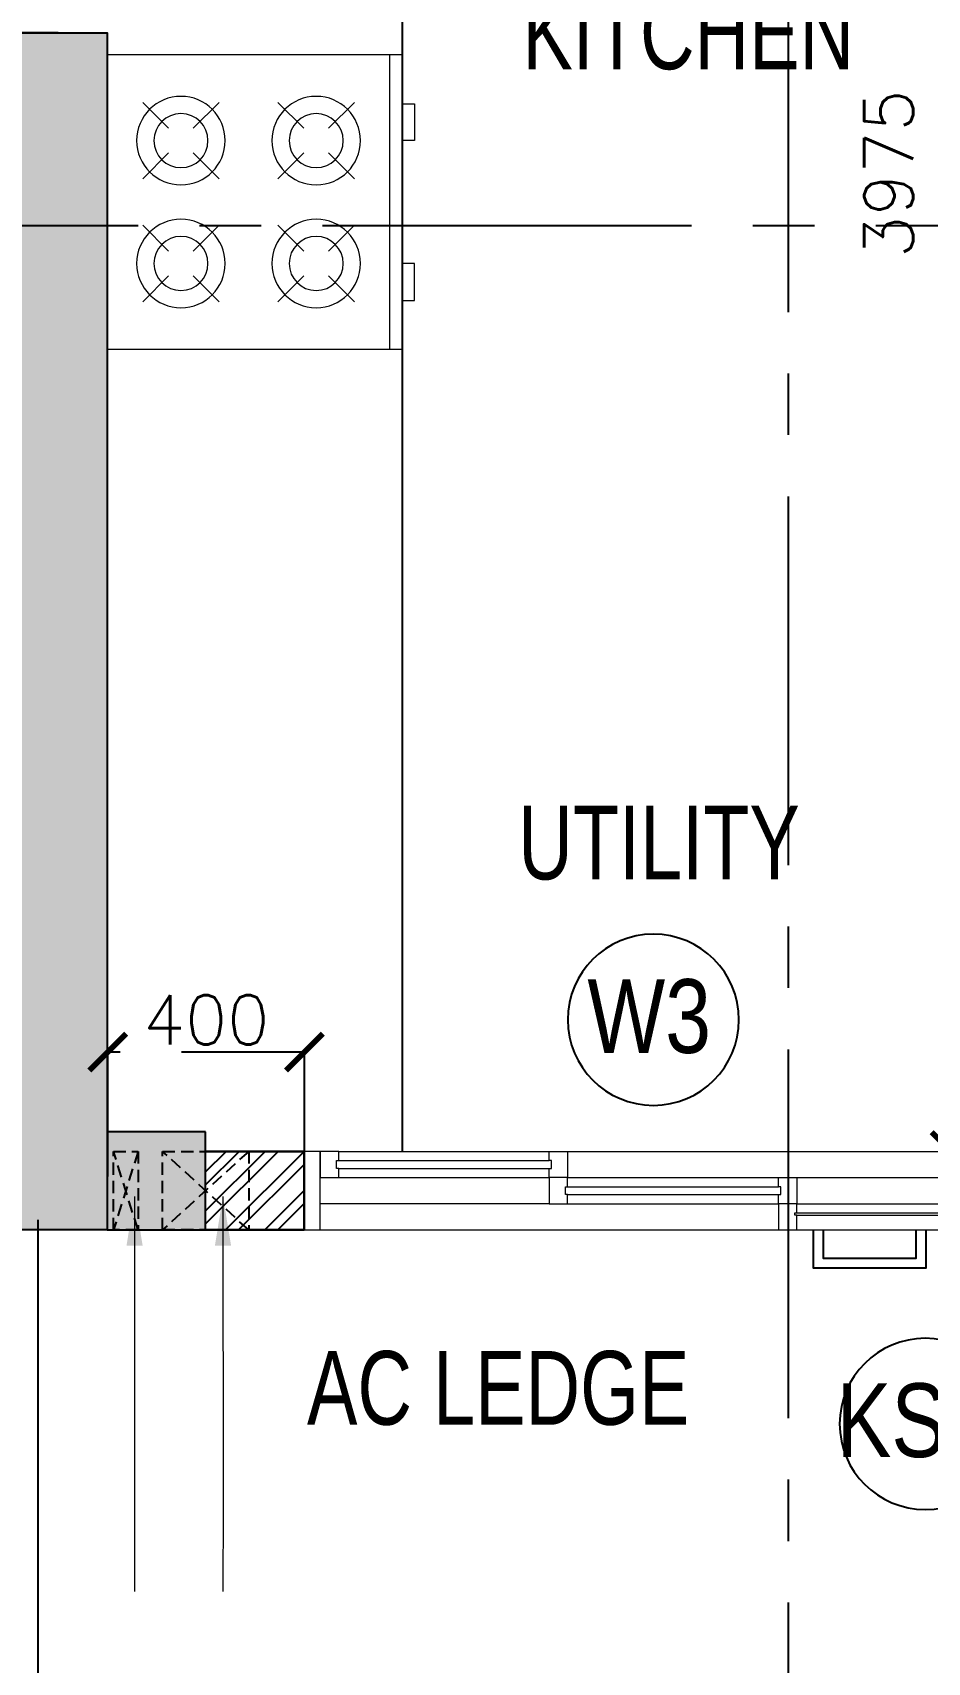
# Model space of a CAD drawing. Header units: millimetres. Extents: x 1180970 to 1231451, y -5737889 to -5695638.
# Drawn here: x 1194030 to 1195850, y -5720489 to -5717174 of the extents above; entities that cross this region are included whole.
import ezdxf
from ezdxf.enums import TextEntityAlignment as Align

# ---------------------------------------------------------------- set-up
doc = ezdxf.new("R2010")
doc.units = ezdxf.units.MM
doc.header["$LTSCALE"] = 1000
doc.header["$MEASUREMENT"] = 0
for name, pattern in [('3BHK-A$1$AUDIT_D_120904163729-0', [0]), ('3BHK-A$2$HIDDEN', [0.375, 0.25, -0.125]), ('AUDIT_D_120904163729-0', [0]), ('T8(T9 IS SIMILAR) - GROUND FLOOR - DIMENSION & TEXTING$0$HIDDEN', [0.375, 0.25, -0.125]), ('T8_REFUGE COLUMNS$0$CENTER2', [1.125, 0.75, -0.125, 0.125, -0.125])]:
    doc.linetypes.add(name, pattern=pattern)
doc.layers.get('0').update_dxf_attribs({"linetype": 'AUDIT_D_120904163729-0'})
for name, color, linetype in [('3BHK-A$1$$0$a-KIT FIX', 251, 'Continuous'), ('3BHK-A$1$A-HATCH -160', 251, '3BHK-A$1$AUDIT_D_120904163729-0'), ('A-GARDEN PARTITION', 1, 'Continuous'), ('T8(T9 IS SIMILAR) - GROUND FLOOR - DIMENSION & TEXTING$0$A-DIMENSIONS', 2, 'T8(T9 IS SIMILAR) - GROUND FLOOR - DIMENSION & TEXTING$0$HIDDEN'), ('T8(T9 IS SIMILAR) - GROUND FLOOR - DIMENSION & TEXTING$0$a-window-no', 125, 'Continuous'), ('T8_REFUGE COLUMNS$0$A-CENTERLINE', 193, 'T8_REFUGE COLUMNS$0$CENTER2'), ('T8_REFUGE COLUMNS$0$A-RCC COLS', 3, 'Continuous'), ('T8_REFUGE COLUMNS$0$A-SHEAR WALL THICKENING', 3, 'Continuous')]:
    doc.layers.add(name, color=color, linetype=linetype)
for name, color, linetype, lineweight in [('3BHK-A$1$$0$Window', 4, 'Continuous', 20), ('3BHK-A$1$$1$a-TOI-fixtures', 251, 'Continuous', 0), ('3BHK-A$1$$1$A-WALL- 160', 6, 'Continuous', 30), ('T8(T9 IS SIMILAR) - GROUND FLOOR - DIMENSION & TEXTING$0$a-Text', 4, 'Continuous', 0), ('T8(T9 IS SIMILAR) - GROUND FLOOR - DIMENSION & TEXTING$0$R0-18-10-2014-T1-1st Podium Floor Plan$0$Text', 2, 'Continuous', 0), ('T8(T9 IS SIMILAR) - GROUND FLOOR$0$D&W', 8, 'Continuous', 25)]:
    doc.layers.add(name, color=color, linetype=linetype, lineweight=lineweight)
doc.layers.add('T8_REFUGE COLUMNS$0$COL-HATCH', color=7, linetype='Continuous', lineweight=25, true_color=0xa3a3a3)
doc.styles.add('T8(T9 IS SIMILAR) - GROUND FLOOR - DIMENSION & TEXTING$0$ARIAL ARROW', font='swisscl.ttf')
doc.styles.add('T8(T9 IS SIMILAR) - GROUND FLOOR - DIMENSION & TEXTING$0$LODHA STANDERD', font='sanss___.ttf')
doc.styles.add('T8(T9 IS SIMILAR) - GROUND FLOOR - DIMENSION & TEXTING$0$Romans 1', font='romans.shx', dxfattribs={"height": 100})
doc.styles.add('T8(T9 IS SIMILAR) - GROUND FLOOR - DIMENSION & TEXTING$0$Tahoma', font='tahoma.ttf')
doc.dimstyles.new('T8(T9 IS SIMILAR) - GROUND FLOOR - DIMENSION & TEXTING$0$ALPINE S', dxfattribs={"dimscale": 0, "dimtxt": 100, "dimasz": 75, "dimexe": 0, "dimexo": 0, "dimgap": 75, "dimtad": 1, "dimdec": 0, "dimzin": 0, "dimdsep": 46, "dimtxsty": 'T8(T9 IS SIMILAR) - GROUND FLOOR - DIMENSION & TEXTING$0$Romans 1', "dimblk": 'T8(T9 IS SIMILAR) - GROUND FLOOR - DIMENSION & TEXTING$0$_ArchTick', "dimcen": 0.09, "dimclrd": 256, "dimclre": 256, "dimclrt": 7, "dimadec": 0, "dimazin": 0, "dimtfac": 1, "dimtdec": 0, "dimtofl": 0, "dimtmove": 1, "dimatfit": 0, "dimldrblk": 'T8(T9 IS SIMILAR) - GROUND FLOOR - DIMENSION & TEXTING$0$_Open90', "dimfxl": 1, "dimtolj": 1, "dimtzin": 0, "dimarcsym": 0})
doc.dimstyles.new('T8(T9 IS SIMILAR) - GROUND FLOOR - DIMENSION & TEXTING$0$SAMATA STD', dxfattribs={"dimtxt": 100, "dimasz": 50, "dimexe": 50, "dimexo": 50, "dimgap": 10, "dimtad": 0, "dimdec": 0, "dimrnd": 5, "dimzin": 0, "dimdsep": 46, "dimtxsty": 'T8(T9 IS SIMILAR) - GROUND FLOOR - DIMENSION & TEXTING$0$Tahoma', "dimblk": 'T8(T9 IS SIMILAR) - GROUND FLOOR - DIMENSION & TEXTING$0$_Origin2', "dimcen": -50, "dimdle": 50, "dimclrd": 7, "dimclre": 7, "dimclrt": 7, "dimadec": 0, "dimazin": 0, "dimtfac": 1, "dimtdec": 0, "dimtmove": 1, "dimatfit": 3, "dimfxl": 150, "dimtfill": 1, "dimtolj": 1, "dimtzin": 0, "dimlwd": -1, "dimlwe": -1, "dimarcsym": 0})

# ---------------------------------------------------------------- blocks, each defined once
blk = doc.blocks.new('3BHK-A$1$$0$1500')
at = {"layer": '3BHK-A$1$$0$Window', "color": 1, "lineweight": 13}
for p, q in [((1150276.486151809, -5694418.816380601), (1148842.486151809, -5694418.816380601)), ((1149307.486151809, -5694418.816380601), (1148879.986151809, -5694418.816380601)), ((1149307.486151809, -5694472.143047268), (1148879.986151809, -5694472.143047268)), ((1149773.736151809, -5694472.143047268), (1149344.986151809, -5694472.143047268)), ((1149811.236151809, -5694472.143047268), (1150276.486151809, -5694472.143047269)), ((1149307.486151809, -5694525.469713934), (1148842.486151809, -5694525.469713934)), ((1149773.736151809, -5694525.469713934), (1149344.986151809, -5694525.469713934)), ((1150238.986151809, -5694525.469713934), (1149811.236151809, -5694525.469713934)), ((1149773.736151809, -5694578.8163806), (1148842.486151809, -5694578.8163806)), ((1150238.986151809, -5694578.8163806), (1149811.236151809, -5694578.8163806))]:
    blk.add_line(p, q, dxfattribs=at)
at = {"layer": '3BHK-A$1$$0$Window', "color": 5, "lineweight": 13}
for p, q in [((1149307.486151809, -5694449.059713933), (1148879.986151809, -5694449.059713933)), ((1149307.486151809, -5694453.559713934), (1148879.986151809, -5694453.559713934)), ((1149773.736151809, -5694490.726380602), (1149344.986151809, -5694490.726380602)), ((1149773.736151809, -5694506.886380602), (1149344.986151809, -5694506.886380602)), ((1150238.986151809, -5694544.053047268), (1149811.236151809, -5694544.053047268)), ((1150238.986151809, -5694560.233047267), (1149811.236151809, -5694560.233047267))]:
    blk.add_line(p, q, dxfattribs=at)
at = {"layer": '3BHK-A$1$$0$Window', "color": 4, "lineweight": 13}
for points in [[(1148842.486151809, -5694418.816380601), (1148809.486151809, -5694418.816380601), (1148809.486151809, -5694578.8163806), (1148842.486151809, -5694578.8163806)], [(1148879.986151809, -5694453.559713934), (1148879.986151809, -5694472.143047268), (1148842.486151809, -5694472.143047268), (1148842.486151809, -5694418.816380601), (1148879.986151809, -5694418.816380601), (1148879.986151809, -5694449.059713933), (1148875.486151809, -5694449.059713933), (1148875.486151809, -5694453.559713934)], [(1149307.486151809, -5694453.559713934), (1149307.486151809, -5694472.143047268), (1149344.986151809, -5694472.143047268), (1149344.986151809, -5694418.816380601), (1149307.486151809, -5694418.816380601), (1149307.486151809, -5694449.059713933), (1149311.986151809, -5694449.059713933), (1149311.986151809, -5694453.559713934)], [(1150309.486151809, -5694418.816380601), (1150276.486151809, -5694418.816380601), (1150276.486151809, -5694578.8163806), (1150309.486151809, -5694578.8163806)], [(1149344.986151809, -5694506.886380602), (1149344.986151809, -5694525.469713934), (1149307.486151809, -5694525.469713934), (1149307.486151809, -5694472.143047268), (1149344.986151809, -5694472.143047268), (1149344.986151809, -5694490.726380602), (1149340.486151809, -5694490.726380602), (1149340.486151809, -5694506.886380602)], [(1149773.736151809, -5694506.886380602), (1149773.736151809, -5694525.469713934), (1149811.236151809, -5694525.469713934), (1149811.236151809, -5694472.143047268), (1149773.736151809, -5694472.143047268), (1149773.736151809, -5694490.726380602), (1149778.236151809, -5694490.726380602), (1149778.236151809, -5694506.886380602)], [(1149811.236151809, -5694560.233047267), (1149811.236151809, -5694578.8163806), (1149773.736151809, -5694578.8163806), (1149773.736151809, -5694525.469713934), (1149811.236151809, -5694525.469713934), (1149811.236151809, -5694544.053047268), (1149806.736151809, -5694544.053047268), (1149806.736151809, -5694560.233047267)], [(1150238.986151809, -5694560.233047267), (1150238.986151809, -5694578.8163806), (1150276.486151809, -5694578.8163806), (1150276.486151809, -5694525.469713934), (1150238.986151809, -5694525.469713934), (1150238.986151809, -5694544.053047268), (1150243.486151809, -5694544.053047268), (1150243.486151809, -5694560.233047267)]]:
    blk.add_lwpolyline(points, close=True, dxfattribs=at)
blk = doc.blocks.new('3BHK-A$0$$0$RANGE-flat-1')
at = {"layer": '3BHK-A$1$$1$a-TOI-fixtures'}
for p, q in [((-575, -600), (-575, 0)), ((-450, -150), (-502.7817459305516, -97.21825406979768)), ((-400, -150), (-347.2182540694484, -97.21825406979768)), ((-175, -150), (-227.7817459305516, -97.21825406979768)), ((-125, -150), (-72.21825406944843, -97.21825406979768)), ((-600, -100), (-625, -100)), ((-625, -100), (-625, -175)), ((-625, -175), (-600, -175)), ((-450, -200), (-502.7817459305516, -252.7817459302023)), ((-400, -200), (-347.2182540694484, -252.7817459302023)), ((-175, -200), (-227.7817459305516, -252.7817459302023)), ((-125, -200), (-72.21825406944843, -252.7817459302023)), ((-450, -400), (-502.7817459305516, -347.2182540697977)), ((-400, -400), (-347.2182540694484, -347.2182540697977)), ((-175, -400), (-227.7817459305516, -347.2182540697977)), ((-125, -400), (-72.21825406944843, -347.2182540697977)), ((-625, -425), (-600, -425)), ((-625, -500), (-625, -425)), ((-450, -450), (-502.7817459305516, -502.7817459302021)), ((-400, -450), (-347.2182540694484, -502.7817459302021)), ((-175, -450), (-227.7817459305516, -502.7817459302021)), ((-125, -450), (-72.21825406944843, -502.7817459302021)), ((-600, -500), (-625, -500))]:
    blk.add_line(p, q, dxfattribs=at)
blk.add_lwpolyline([(-600, -600), (0, -600), (0, 0), (-600, 0)], close=True, dxfattribs=at)
for centre, radius in [((-425, -175), 90), ((-150, -175), 90), ((-425, -175), 55), ((-150, -175), 55), ((-425, -425), 90), ((-150, -425), 90), ((-425, -425), 55), ((-150, -425), 55)]:
    blk.add_circle(centre, radius, dxfattribs=at)
blk = doc.blocks.new('3BHK-A')
at = {"layer": '3BHK-A$1$A-HATCH -160', "linetype": 'ByBlock'}
h = blk.add_hatch(dxfattribs=at)
h.set_pattern_fill('ANSI32', color=256, scale=150)
h.set_pattern_definition([(45, (-0.6522651473060251, 1285.594474900514), (-39.77475644174329, 39.7747564417433), []), (45, (25.8642391031608, 1285.594474900514), (-39.77475644174329, 39.7747564417433), [])])
h.paths.add_polyline_path([(1194382.135293065, -5719609.863820981), (1194582.231456184, -5719609.863820981), (1194582.231456184, -5719449.863223243), (1194382.135293065, -5719449.863223243)])
at = {"linetype": '3BHK-A$2$HIDDEN', "ltscale": 0.1}
for p, q in [((1194244.635293065, -5719449.863253382, -0.5138890929442232), (1194194.635293065, -5719609.863253382, -0.5138890929442232)), ((1194244.635293065, -5719609.863253382, -0.5138890929442232), (1194194.635293065, -5719449.863253382, -0.5138890929442232)), ((1194469.635293065, -5719609.863253382, -0.5138890929442232), (1194294.635293065, -5719449.863253382, -0.5138890929442232)), ((1194469.635293065, -5719449.863253382, -0.5138890929442232), (1194294.635293065, -5719609.863253382, -0.5138890929442232))]:
    blk.add_line(p, q, dxfattribs=at)
at = {"linetype": '3BHK-A$2$HIDDEN', "ltscale": 0.1, "elevation": -0.5138890929442232}
for points in [[(1194244.635293065, -5719609.863253382), (1194194.635293065, -5719609.863253382), (1194194.635293065, -5719449.863253382), (1194244.635293065, -5719449.863253382)], [(1194469.635293065, -5719609.863253382), (1194294.635293065, -5719609.863253382), (1194294.635293065, -5719449.863253382), (1194469.635293065, -5719449.863253382)]]:
    blk.add_lwpolyline(points, close=True, dxfattribs=at)
at = {"linetype": 'ByBlock', "elevation": -0.5138890929442232}
for points in [[(1195846.335100719, -5719609.862084992), (1195846.335100719, -5719687.65234325), (1195618.118196138, -5719687.65234325), (1195618.118196138, -5719609.893145261)], [(1195826.335100719, -5719609.862084992), (1195826.335100719, -5719667.65234325), (1195638.118196138, -5719667.65234325), (1195638.118196138, -5719609.893145261)]]:
    blk.add_lwpolyline(points, dxfattribs=at)
at = {"layer": '3BHK-A$1$$0$a-KIT FIX', "color": 1}
blk.add_line((1194782.267745906, -5719448.61878782, -0.0243255186329129), (1194782.267745906, -5715473.977254163, -0.0243255186329129), dxfattribs=at)
at = {"layer": '3BHK-A$1$$1$A-WALL- 160', "linetype": 'ByBlock'}
for p, q in [((1194382.135293065, -5719449.863223243, -1.003452667255533), (1194582.231456184, -5719449.863223243, -0.5138890929442232)), ((1194582.231456184, -5719609.863223243, -0.5138890929442232), (1194582.231456184, -5719449.863223243, -0.5138890929442232)), ((1194382.135293065, -5719609.863253382, -0.5138890929442232), (1194582.231456184, -5719609.863223243, -0.5138890929442232))]:
    blk.add_line(p, q, dxfattribs=at)
at = {"layer": '3BHK-A$1$$0$a-KIT FIX', "extrusion": (0, 0, -1), "zscale": -0.9999999999999998}
blk.add_blockref('3BHK-A$0$$0$RANGE-flat-1', (-1194181.856865902, -5717218.829200905, 0.0243255186329129), dxfattribs=at)
at = {"layer": '3BHK-A$1$$1$A-WALL- 160', "linetype": 'ByBlock', "rotation": 180}
blk.add_blockref('3BHK-A$1$$0$1500', (2344891.717608005, -11414028.67846558, -0.5138890929442232), dxfattribs=at)
blk = doc.blocks.new('T8_REFUGE COLUMNS$0$A$C277F3394')
at = {"layer": 'T8_REFUGE COLUMNS$0$A-SHEAR WALL THICKENING', "linetype": 'ByBlock', "true_color": 0xa3a3a3}
h = blk.add_hatch(color=253, dxfattribs=at)
h.dxf.hatch_style = 1
h.paths.add_polyline_path([(-10710.19542702683, -184.9999999934807), (-10910.19542702683, -184.9999999934807), (-10910.19542702683, -384.9999999934807), (-10710.19542702683, -384.9999999934807)])
at = {"layer": 'T8_REFUGE COLUMNS$0$A-SHEAR WALL THICKENING', "linetype": 'ByBlock'}
blk.add_lwpolyline([(-10710.19542702683, -184.9999999934807), (-10910.19542702683, -184.9999999934807), (-10910.19542702683, -384.9999999934807), (-10710.19542702683, -384.9999999934807)], close=True, dxfattribs=at)
blk = doc.blocks.new('T8_REFUGE COLUMNS$0$A$C46A13422')
at = {"layer": 'T8_REFUGE COLUMNS$0$A-SHEAR WALL THICKENING', "linetype": 'ByBlock'}
blk.add_blockref('T8_REFUGE COLUMNS$0$A$C277F3394', (-5609.804574582027, -7500.000000004657), dxfattribs=at)
blk = doc.blocks.new('T8_REFUGE COLUMNS')
at = {"layer": 'T8_REFUGE COLUMNS$0$COL-HATCH', "linetype": 'ByBlock'}
h = blk.add_hatch(color=256, dxfattribs=at)
h.dxf.hatch_style = 1
h.paths.add_polyline_path([(1194182.069072882, -5719609.863253396), (1193882.069074491, -5719609.863253396), (1193882.069074491, -5717174.863253396), (1194182.069072882, -5717174.863253396)])
at = {"layer": 'T8_REFUGE COLUMNS$0$A-CENTERLINE'}
for p, q in [((1195567.069077838, -5727867.569345318), (1195567.069077838, -5698299.636913835)), ((1223494.906542165, -5717567.363253396), (1182495.891172268, -5717567.363253396))]:
    blk.add_line(p, q, dxfattribs=at)
at = {"layer": 'T8_REFUGE COLUMNS$0$A-RCC COLS', "linetype": 'ByBlock'}
blk.add_lwpolyline([(1194182.069072882, -5719609.863253396), (1193882.069074491, -5719609.863253396), (1193882.069074491, -5717174.863253396), (1194182.069072882, -5717174.863253396)], close=True, dxfattribs=at)
blk.add_blockref('T8_REFUGE COLUMNS$0$A$C46A13422', (1210702.069074491, -5711724.863253396), dxfattribs=at)
blk = doc.blocks.new('T8(T9 IS SIMILAR) - GROUND FLOOR')
at = {"layer": 'T8(T9 IS SIMILAR) - GROUND FLOOR$0$D&W', "linetype": 'ByBlock'}
for name in ['T8_REFUGE COLUMNS', '3BHK-A']:
    blk.add_blockref(name, (0, 0), dxfattribs=at)
blk = doc.blocks.new('T8(T9 IS SIMILAR) - GROUND FLOOR - DIMENSION & TEXTING$0$_ArchTick')
at = {"color": 0, "linetype": 'ByBlock', "const_width": 0.15}
blk.add_lwpolyline([(-0.5, -0.5), (0.5, 0.5)], dxfattribs=at)
blk = doc.blocks.new('*D532')
at = {"layer": 'T8(T9 IS SIMILAR) - GROUND FLOOR - DIMENSION & TEXTING$0$A-DIMENSIONS', "linetype": 'T8(T9 IS SIMILAR) - GROUND FLOOR - DIMENSION & TEXTING$0$HIDDEN', "lineweight": -2, "transparency": 16777216}
for p, q in [((1196046.522647485, -5715473.890364952), (1195895.807955221, -5715473.890364952)), ((1196047.413204099, -5719448.555596167), (1195895.807955221, -5719448.555596167))]:
    blk.add_line(p, q, dxfattribs=at)
at = {"layer": 'T8(T9 IS SIMILAR) - GROUND FLOOR - DIMENSION & TEXTING$0$A-DIMENSIONS', "lineweight": -2, "transparency": 16777216}
blk.add_line((1195895.807955221, -5719448.555596167), (1195895.807955221, -5715473.890364952), dxfattribs=at)
at = {"layer": 'T8(T9 IS SIMILAR) - GROUND FLOOR - DIMENSION & TEXTING$0$A-DIMENSIONS', "linetype": 'ByBlock', "lineweight": -2, "transparency": 16777216, "xscale": 75, "yscale": 75, "zscale": 75}
for p, rotation in [((1195895.807955221, -5715473.890364952), 90), ((1195895.807955221, -5719448.555596167), 270)]:
    blk.add_blockref('T8(T9 IS SIMILAR) - GROUND FLOOR - DIMENSION & TEXTING$0$_ArchTick', p, dxfattribs=dict(at, rotation=rotation))
at = {"layer": 'T8(T9 IS SIMILAR) - GROUND FLOOR - DIMENSION & TEXTING$0$A-DIMENSIONS', "color": 7, "linetype": 'ByBlock', "transparency": 16777216, "insert": (1195770.807955222, -5717461.222980562), "char_height": 100, "attachment_point": 5, "rotation": 90, "style": 'T8(T9 IS SIMILAR) - GROUND FLOOR - DIMENSION & TEXTING$0$Romans 1'}
blk.add_mtext('\\A1;3975', dxfattribs=at)
blk = doc.blocks.new('T8(T9 IS SIMILAR) - GROUND FLOOR - DIMENSION & TEXTING$0$_Open90')
at = {"color": 0, "linetype": 'ByBlock', "lineweight": -2}
for p, q in [((-0.5, 0.5), (0, 0)), ((0, 0), (-1, 0)), ((0, 0), (-0.5, -0.5))]:
    blk.add_line(p, q, dxfattribs=at)
blk = doc.blocks.new('T8(T9 IS SIMILAR) - GROUND FLOOR - DIMENSION & TEXTING$0$WINDOW TAG')
at = {"layer": 'T8(T9 IS SIMILAR) - GROUND FLOOR - DIMENSION & TEXTING$0$a-window-no'}
blk.add_circle((0, 0), 174.0900956831736, dxfattribs=at)
at = {"layer": 'T8(T9 IS SIMILAR) - GROUND FLOOR - DIMENSION & TEXTING$0$a-window-no', "style": 'T8(T9 IS SIMILAR) - GROUND FLOOR - DIMENSION & TEXTING$0$LODHA STANDERD'}
blk.add_attdef('WINDOW', text='', height=150, dxfattribs=at).set_placement((11.34681474116587, 2.790841638110578), align=Align.MIDDLE_CENTER)
blk = doc.blocks.new('*D417')
at = {"layer": 'T8(T9 IS SIMILAR) - GROUND FLOOR - DIMENSION & TEXTING$0$A-DIMENSIONS', "linetype": 'T8(T9 IS SIMILAR) - GROUND FLOOR - DIMENSION & TEXTING$0$HIDDEN', "lineweight": -2, "transparency": 16777216}
for p, q in [((1194183.070926265, -5719501.234903716), (1194183.070926265, -5719247.952685541)), ((1194582.994531269, -5719501.235728086), (1194582.994531269, -5719247.952685541))]:
    blk.add_line(p, q, dxfattribs=at)
at = {"layer": 'T8(T9 IS SIMILAR) - GROUND FLOOR - DIMENSION & TEXTING$0$A-DIMENSIONS', "lineweight": -2, "transparency": 16777216}
blk.add_line((1194582.994531269, -5719247.952685541), (1194183.070926265, -5719247.952685541), dxfattribs=at)
at = {"layer": 'T8(T9 IS SIMILAR) - GROUND FLOOR - DIMENSION & TEXTING$0$A-DIMENSIONS', "linetype": 'ByBlock', "lineweight": -2, "transparency": 16777216, "xscale": 75, "yscale": 75, "zscale": 75, "rotation": 180}
blk.add_blockref('T8(T9 IS SIMILAR) - GROUND FLOOR - DIMENSION & TEXTING$0$_ArchTick', (1194183.070926265, -5719247.952685541), dxfattribs=at)
at = {"layer": 'T8(T9 IS SIMILAR) - GROUND FLOOR - DIMENSION & TEXTING$0$A-DIMENSIONS', "linetype": 'ByBlock', "lineweight": -2, "transparency": 16777216, "xscale": 75, "yscale": 75, "zscale": 75}
blk.add_blockref('T8(T9 IS SIMILAR) - GROUND FLOOR - DIMENSION & TEXTING$0$_ArchTick', (1194582.994531269, -5719247.952685541), dxfattribs=at)
at = {"layer": 'T8(T9 IS SIMILAR) - GROUND FLOOR - DIMENSION & TEXTING$0$A-DIMENSIONS', "color": 7, "linetype": 'ByBlock', "transparency": 16777216, "insert": (1194383.032728767, -5719182.335397298), "char_height": 100, "attachment_point": 5, "style": 'T8(T9 IS SIMILAR) - GROUND FLOOR - DIMENSION & TEXTING$0$Romans 1'}
blk.add_mtext('\\A1;400', dxfattribs=at)
blk = doc.blocks.new('T8(T9 IS SIMILAR) - GROUND FLOOR - DIMENSION & TEXTING$0$_Origin2')
at = {"color": 0, "linetype": 'ByBlock', "lineweight": -2}
blk.add_line((-0.5, 0), (-1, 0), dxfattribs=at)
for radius in [0.5, 0.25]:
    blk.add_circle((0, 0), radius, dxfattribs=at)
blk = doc.blocks.new('*D450')
at = {"layer": 'T8(T9 IS SIMILAR) - GROUND FLOOR - DIMENSION & TEXTING$0$A-DIMENSIONS', "linetype": 'T8(T9 IS SIMILAR) - GROUND FLOOR - DIMENSION & TEXTING$0$HIDDEN', "lineweight": -2, "transparency": 16777216}
for p, q in [((1194082.260591126, -5715723.976018642), (1193851.454611591, -5715723.976018642)), ((1194082.260591126, -5717174.464275273), (1193851.454611591, -5717174.464275273))]:
    blk.add_line(p, q, dxfattribs=at)
at = {"layer": 'T8(T9 IS SIMILAR) - GROUND FLOOR - DIMENSION & TEXTING$0$A-DIMENSIONS', "lineweight": -2, "transparency": 16777216}
blk.add_line((1193851.454611591, -5717174.464275273), (1193851.454611591, -5715723.976018642), dxfattribs=at)
at = {"layer": 'T8(T9 IS SIMILAR) - GROUND FLOOR - DIMENSION & TEXTING$0$A-DIMENSIONS', "linetype": 'ByBlock', "lineweight": -2, "transparency": 16777216, "xscale": 75, "yscale": 75, "zscale": 75}
for p, rotation in [((1193851.454611591, -5715723.976018642), 90), ((1193851.454611591, -5717174.464275273), 270)]:
    blk.add_blockref('T8(T9 IS SIMILAR) - GROUND FLOOR - DIMENSION & TEXTING$0$_ArchTick', p, dxfattribs=dict(at, rotation=rotation))
at = {"layer": 'T8(T9 IS SIMILAR) - GROUND FLOOR - DIMENSION & TEXTING$0$A-DIMENSIONS', "color": 7, "linetype": 'ByBlock', "transparency": 16777216, "insert": (1193726.454611591, -5716449.220146958), "char_height": 100, "attachment_point": 5, "rotation": 90, "style": 'T8(T9 IS SIMILAR) - GROUND FLOOR - DIMENSION & TEXTING$0$Romans 1'}
blk.add_mtext('\\A1;1450', dxfattribs=at)
blk = doc.blocks.new('T8(T9 IS SIMILAR) - GROUND FLOOR - DIMENSION & TEXTING')
at = {"layer": 'T8(T9 IS SIMILAR) - GROUND FLOOR - DIMENSION & TEXTING$0$a-window-no'}
ref = blk.add_blockref('T8(T9 IS SIMILAR) - GROUND FLOOR - DIMENSION & TEXTING$0$WINDOW TAG', (1195292.347760498, -5719182.243750903, 1.128852537782742), dxfattribs=dict(at, xscale=-1))
ref.add_attrib('WINDOW', 'W3', dxfattribs={"height": 150, "style": 'T8(T9 IS SIMILAR) - GROUND FLOOR - DIMENSION & TEXTING$0$LODHA STANDERD', "width": 0.8}).set_placement((1195283.96390872, -5719174.720398976, 1.128852537782742), align=Align.MIDDLE_CENTER)
ref = blk.add_blockref('T8(T9 IS SIMILAR) - GROUND FLOOR - DIMENSION & TEXTING$0$WINDOW TAG', (1195845.242575888, -5720004.324713065), dxfattribs=dict(at, xscale=-1))
ref.add_attrib('WINDOW', 'KSD', dxfattribs={"height": 150, "style": 'T8(T9 IS SIMILAR) - GROUND FLOOR - DIMENSION & TEXTING$0$LODHA STANDERD', "width": 0.8}).set_placement((1195836.85872411, -5719996.801361141), align=Align.MIDDLE_CENTER)
at = {"layer": 'T8(T9 IS SIMILAR) - GROUND FLOOR - DIMENSION & TEXTING$0$a-Text', "style": 'T8(T9 IS SIMILAR) - GROUND FLOOR - DIMENSION & TEXTING$0$ARIAL ARROW'}
for s, p in [('KITCHEN', (1195025.934080549, -5717248.632932782)), ('UTILITY', (1195017.721436629, -5718896.810108462)), ('AC LEDGE', (1194588.149505911, -5720006.001859099))]:
    blk.add_text(s, height=150, dxfattribs=at).set_placement(p)
at = {"layer": 'T8(T9 IS SIMILAR) - GROUND FLOOR - DIMENSION & TEXTING$0$A-DIMENSIONS', "linetype": 'ByBlock'}
for base, p1, p2, angle, picture, middle in [((1195895.807955221, -5715473.890364952), (1196047.413204099, -5719448.555596167), (1196046.522647485, -5715473.890364952), 270, '*D532', (1195770.807955222, -5717461.222980562)), ((1193851.454611591, -5715723.976018642, -0.0243255186329129), (1194082.260591126, -5717174.464275273, -0.0486510372658258), (1194082.260591126, -5715723.976018642, -0.0486510372658258), 90, '*D450', (1193726.454611591, -5716449.220146958, -0.0243255186329129))]:
    dim = blk.add_linear_dim(base=base, p1=p1, p2=p2, angle=angle, dimstyle='T8(T9 IS SIMILAR) - GROUND FLOOR - DIMENSION & TEXTING$0$ALPINE S', override={"dimscale": 1, "dimfxl": 5, "dimarcsym": 1}, dxfattribs=at)
    dim.commit()
    dim.dimension.update_dxf_attribs({"geometry": picture, "text_midpoint": middle})
dim = blk.add_linear_dim(base=(1194183.070926265, -5719247.952685541, -0.0243255186329129), p1=(1194582.994531269, -5719501.235728086, 0.4652380556771555), p2=(1194183.070926265, -5719501.234903716, -0.0243255186329129), angle=180, dimstyle='T8(T9 IS SIMILAR) - GROUND FLOOR - DIMENSION & TEXTING$0$ALPINE S', override={"dimscale": 1, "dimfxl": 5, "dimarcsym": 1}, dxfattribs=at)
dim.commit()
dim.dimension.update_dxf_attribs({"geometry": '*D417', "text_midpoint": (1194383.032728767, -5719307.335397298, -0.0243255186329129), "dimtype": 128})
at = {"layer": 'T8(T9 IS SIMILAR) - GROUND FLOOR - DIMENSION & TEXTING$0$R0-18-10-2014-T1-1st Podium Floor Plan$0$Text'}
for points in [[(1194237.619401952, -5719541.707580668, -0.0243255186329129), (1194237.646606735, -5720171.351737804, -0.0243255186329129), (1194237.619401952, -5720344.933513715, -0.0243255186329129)], [(1194417.37663869, -5719541.707580668, -0.0243255186329129), (1194417.403843473, -5720171.351737804, -0.0243255186329129), (1194417.37663869, -5720344.933513715, -0.0243255186329129)]]:
    blk.add_leader(points, dimstyle='T8(T9 IS SIMILAR) - GROUND FLOOR - DIMENSION & TEXTING$0$SAMATA STD', override={"dimscale": 1, "dimasz": 100, "dimclrd": 2, "dimfxlon": 1, "dimarcsym": 1}, dxfattribs=at)

msp = doc.modelspace()

# ---------------------------------------------------------------- block references
at = {"linetype": 'ByBlock'}
msp.add_blockref('T8(T9 IS SIMILAR) - GROUND FLOOR', (0, 0), dxfattribs=at)

# ---------------------------------------------------------------- next in the draw order: block references
msp.add_blockref('T8(T9 IS SIMILAR) - GROUND FLOOR - DIMENSION & TEXTING', (0, 0), dxfattribs=at)

# ---------------------------------------------------------------- next in the draw order: linework, layer by layer
at = {"layer": 'A-GARDEN PARTITION'}
msp.add_line((1194040.596365026, -5719589.019797651, -4.861307630955547), (1194040.592790424, -5721830.72984256, -4.861307630955547), dxfattribs=at)

doc.saveas('drawing.dxf')
